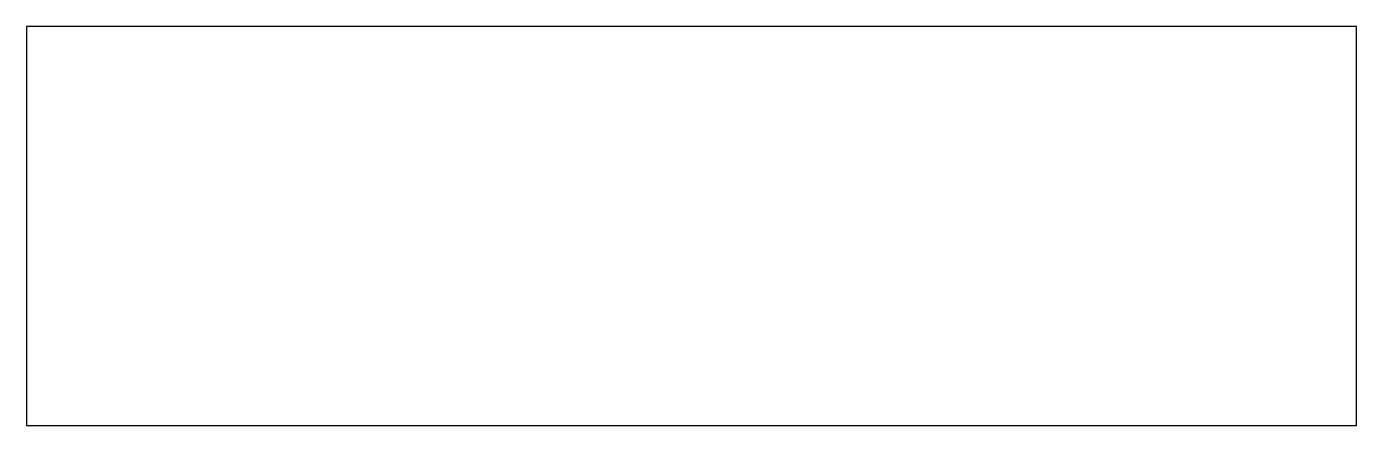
# Model space of a CAD drawing. Header units: millimetres. Extents: x 0 to 501, y 0 to 150.
import ezdxf

# ---------------------------------------------------------------- set-up
doc = ezdxf.new("R2010")
doc.units = ezdxf.units.MM
doc.layers.add('Sketch', color=7, linetype='CONTINUOUS')

msp = doc.modelspace()

# ---------------------------------------------------------------- linework, layer by layer
at = {"layer": 'Sketch'}
for p, q in [((500.76, 150), (0, 150)), ((0, 150), (0, 0)), ((500.76, 0), (500.76, 150)), ((0, 0), (500.76, 0))]:
    msp.add_line(p, q, dxfattribs=at)

doc.saveas('drawing.dxf')
